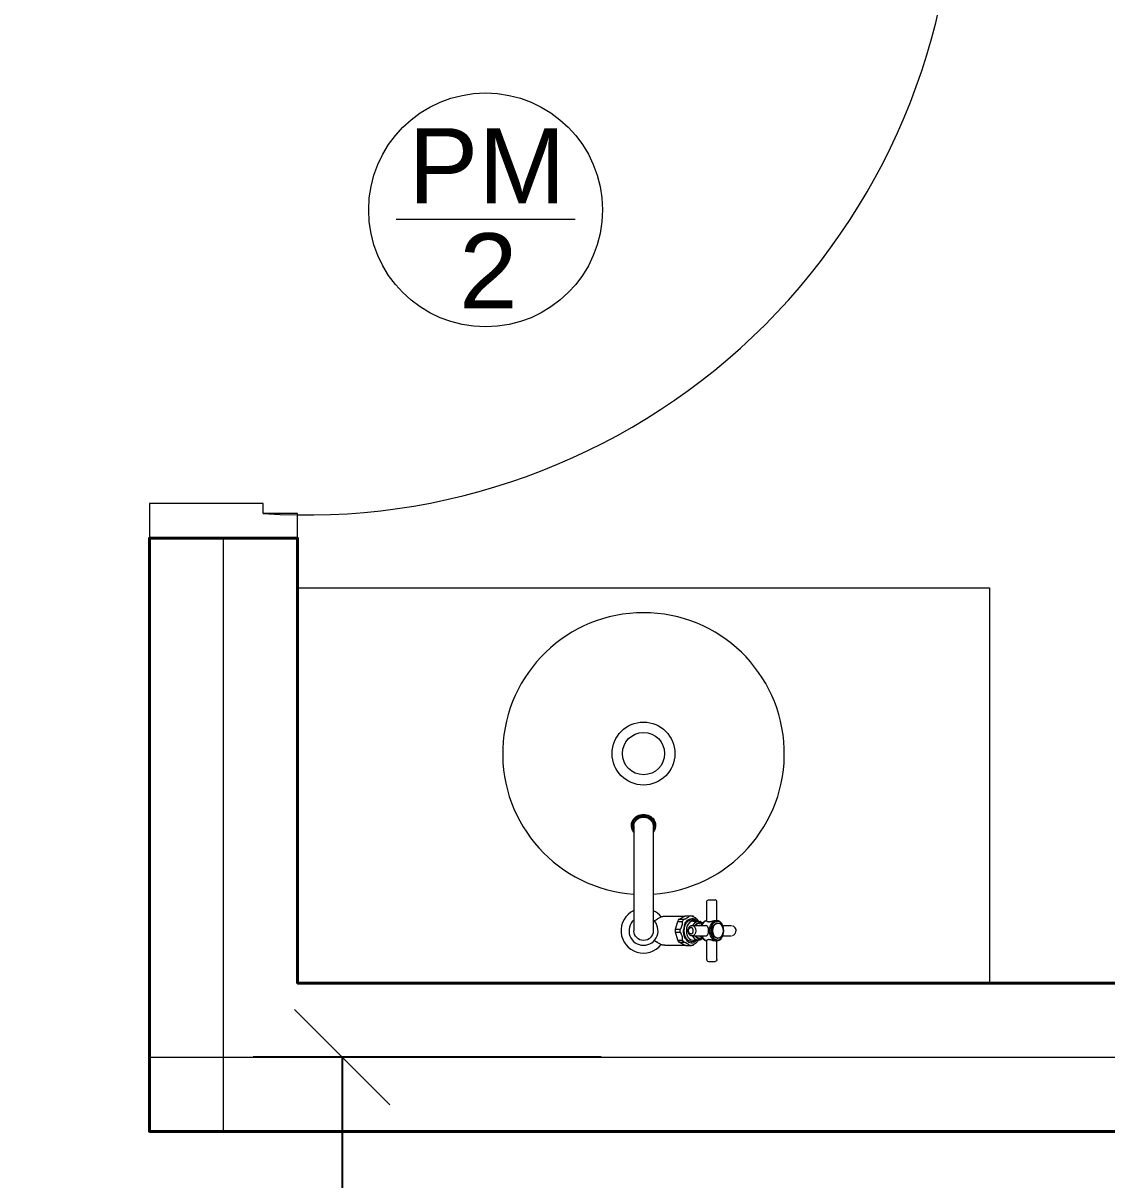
# Model space of a CAD drawing. Header units: millimetres. Extents: x 1865 to 2133, y 1062 to 1142.
# Drawn here: x 1917.094 to 1918.191, y 1084.505 to 1085.675 of the extents above; entities that cross this region are included whole.
import ezdxf

# ---------------------------------------------------------------- set-up
doc = ezdxf.new("R2010")
doc.units = ezdxf.units.MM
doc.header["$PDMODE"] = 35
doc.linetypes.add('CONTINU', pattern=[0])
for name, color, linetype, lineweight in [('Cota', 7, 'Continuous', 9), ('Eixo', 1, 'Continuous', 9), ('ESQUADRIAS', 250, 'Continuous', 9), ('L_DECA', 7, 'Continuous', 13), ('Plarga', 7, 'Continuous', 40), ('texto', 7, 'Continuous', 13)]:
    doc.layers.add(name, color=color, linetype=linetype, lineweight=lineweight)
doc.styles.add('arial', font='arial.ttf')
doc.styles.add('romans15', font='romans.shx', dxfattribs={"width": 0.9, "oblique": 15})
doc.dimstyles.new('COTA_50', dxfattribs={"dimscale": 0.5, "dimtxt": 0.181, "dimasz": 0.193, "dimexe": 0.18, "dimexo": 0.15, "dimgap": 0.085, "dimtad": 1, "dimzin": 4, "dimdsep": 46, "dimtxsty": 'romans15', "dimblk1": 'OBLIQUE', "dimblk2": 'OBLIQUE', "dimsah": 1, "dimcen": 0.09, "dimclrd": 256, "dimclre": 256, "dimclrt": 256, "dimadec": 0, "dimazin": 0, "dimtfac": 1, "dimtmove": 2, "dimatfit": 3, "dimldrblk": 'NONE', "dimfxl": 1, "dimtolj": 1, "dimtzin": 1, "dimarcsym": 0})

# ---------------------------------------------------------------- blocks, each defined once
blk = doc.blocks.new('_OBLIQUE')
at = {"color": 0, "linetype": 'ByBlock'}
blk.add_line((-0.5, -0.5), (0.5, 0.5), dxfattribs=at)
blk = doc.blocks.new('*D162')
at = {"layer": 'Cota', "lineweight": -2, "transparency": 16777216}
for p, q in [((1917.6793, 1084.6293), (1917.3274, 1084.6293)), ((1917.4174, 1084.6293), (1917.4174, 1080.5293)), ((1917.2018, 1080.5293), (1917.5074, 1080.5293))]:
    blk.add_line(p, q, dxfattribs=at)
at = {"layer": 'Defpoints', "color": 0, "transparency": 16777216}
for p in [(1917.7543, 1084.6293), (1917.1268, 1080.5293), (1917.4174, 1080.5293)]:
    blk.add_point(p, dxfattribs=at)
at = {"layer": 'Cota', "lineweight": -2, "transparency": 16777216, "xscale": 0.0965, "yscale": 0.0965, "zscale": 0.0965}
for p, rotation in [((1917.4174, 1084.6293), 90), ((1917.4174, 1080.5293), 270)]:
    blk.add_blockref('_OBLIQUE', p, dxfattribs=dict(at, rotation=rotation))
at = {"layer": 'Cota', "transparency": 16777216, "insert": (1917.3297, 1082.5793), "char_height": 0.0905, "attachment_point": 5, "rotation": 90, "style": 'romans15'}
blk.add_mtext('\\A1;4.10', dxfattribs=at)
blk = doc.blocks.new('_None')
blk = doc.blocks.new('*D625')
at = {"layer": 'Cota', "lineweight": -2, "transparency": 16777216}
for p, q in [((1904.8808, 1091.4446), (1904.5906, 1091.2937)), ((1904.6704, 1091.3352), (1917.5204, 1066.6352)), ((1917.7308, 1066.7446), (1917.4406, 1066.5937))]:
    blk.add_line(p, q, dxfattribs=at)
at = {"layer": 'Defpoints', "color": 0, "transparency": 16777216}
for p in [(1904.9473, 1091.4793), (1917.7973, 1066.7793), (1917.5204, 1066.6352)]:
    blk.add_point(p, dxfattribs=at)
at = {"layer": 'Cota', "lineweight": -2, "transparency": 16777216, "xscale": 0.0965, "yscale": 0.0965, "zscale": 0.0965}
for p, rotation in [((1904.6704, 1091.3352), 117.4853861439191), ((1917.5204, 1066.6352), 297.4853861439191)]:
    blk.add_blockref('_OBLIQUE', p, dxfattribs=dict(at, rotation=rotation))
at = {"layer": 'Cota', "transparency": 16777216, "insert": (1911.1733, 1079.0257), "char_height": 0.0905, "attachment_point": 5, "rotation": 297.4854, "style": 'romans15'}
blk.add_mtext('\\A1;27.84', dxfattribs=at)

msp = doc.modelspace()

# ---------------------------------------------------------------- linework, layer by layer
at = {"layer": 'Cota', "color": 0}
msp.add_lwpolyline([(1917.4719, 1085.4772), (1917.6532, 1085.4772)], dxfattribs=at)
msp.add_circle((1917.5625, 1085.4864), 0.1183, dxfattribs=at)
at = {"layer": 'Eixo'}
for points in [[(1917.2973, 1084.5543), (1917.2973, 1085.1543)], [(1917.2223, 1084.6293), (1919.7223, 1084.6293)]]:
    msp.add_lwpolyline(points, dxfattribs=at)
at = {"layer": 'ESQUADRIAS'}
msp.add_lwpolyline([(1917.2223, 1085.1543), (1917.3723, 1085.1543), (1917.3723, 1085.1793), (1917.3373, 1085.1793), (1917.3373, 1085.1893), (1917.2223, 1085.1893)], close=True, dxfattribs=at)
msp.add_arc((1917.3809, 1085.8343), 0.6565, 266.1934, 0.869, dxfattribs=at)
at = {"layer": 'L_DECA'}
msp.add_lwpolyline([(1917.3723, 1084.7043), (1917.3723, 1085.1043), (1918.0723, 1085.1043), (1918.0723, 1084.7043), (1917.3723, 1084.7043)], dxfattribs=at)
at = {"layer": 'L_DECA', "linetype": 'CONTINU', "lineweight": 5}
for points in [[(1917.7223, 1084.9047, -1), (1917.7223, 1084.9683)], [(1917.7223, 1084.9151, -1), (1917.7223, 1084.9579)], [(1917.7223, 1084.9683, -1), (1917.7223, 1084.9047)], [(1917.7223, 1084.9579, -1), (1917.7223, 1084.9151)], [(1917.7333, 1084.7671, -0.006556), (1917.7355, 1084.7687)], [(1917.7571, 1084.7668, -0.046105), (1917.7585, 1084.7689)], [(1917.7617, 1084.7668, -0.046085), (1917.7632, 1084.7689)], [(1917.7684, 1084.7609, 0.203855), (1917.7682, 1084.7606)], [(1917.7705, 1084.7623, 0.14855), (1917.7701, 1084.7622)], [(1917.7705, 1084.7623, -0.087895), (1917.7715, 1084.7625)], [(1917.7763, 1084.7689, -0.046677), (1917.7777, 1084.7669)], [(1917.7778, 1084.7669), (1917.7784, 1084.7669, -0.061494), (1917.7795, 1084.7666)], [(1917.7799, 1084.7665, 0.139221), (1917.7795, 1084.7666)], [(1917.7816, 1084.7643, 0.049914), (1917.7806, 1084.7625)], [(1917.7816, 1084.7643, -0.190053), (1917.7818, 1084.7646)], [(1917.785, 1084.7672, -0.139204), (1917.7855, 1084.7673)], [(1917.7981, 1084.7673, -0.137981), (1917.7983, 1084.7673)], [(1917.8015, 1084.7646, -0.186293), (1917.8016, 1084.7645)], [(1917.8123, 1084.7623, -0.148543), (1917.8128, 1084.7622)], [(1917.8145, 1084.7609, -0.203841), (1917.8147, 1084.7606)], [(1917.7322, 1084.7573, -1), (1917.7125, 1084.7573)], [(1917.7333, 1084.7475, 0.006555), (1917.7355, 1084.746)], [(1917.7585, 1084.7457, -0.047219), (1917.7571, 1084.7479)], [(1917.7632, 1084.7457, -0.047199), (1917.7617, 1084.7479)], [(1917.7639, 1084.7512, -0.048815), (1917.7631, 1084.7541)], [(1917.7684, 1084.7538, -0.203827), (1917.7682, 1084.7541)], [(1917.7705, 1084.7523, -0.148551), (1917.7701, 1084.7525)], [(1917.7715, 1084.7521, -0.088714), (1917.7705, 1084.7523)], [(1917.7777, 1084.7477, -0.031672), (1917.7768, 1084.7463)], [(1917.7795, 1084.748), (1917.7789, 1084.7479, -0.063098), (1917.7778, 1084.7477)], [(1917.7799, 1084.7481, -0.139217), (1917.7795, 1084.748)], [(1917.7806, 1084.7521, 0.048704), (1917.7816, 1084.7504)], [(1917.7816, 1084.7504, 0.190077), (1917.7818, 1084.7501)], [(1917.785, 1084.7475, 0.139219), (1917.7855, 1084.7473)], [(1917.7981, 1084.7473, 0.137983), (1917.7983, 1084.7474)], [(1917.8015, 1084.75, 0.186391), (1917.8016, 1084.7502)], [(1917.8123, 1084.7523, 0.148556), (1917.8128, 1084.7525)], [(1917.8145, 1084.7538, 0.203821), (1917.8147, 1084.7541)]]:
    msp.add_lwpolyline(points, format="xyb", dxfattribs=at)
at = {"layer": 'L_DECA', "lineweight": 5}
for points in [[(1917.7103, 1084.8634), (1917.7103, 1084.8643)], [(1917.7344, 1084.8634), (1917.7344, 1084.8643)]]:
    msp.add_lwpolyline(points, dxfattribs=at)
at = {"layer": 'L_DECA', "linetype": 'CONTINU', "lineweight": 5}
for points in [[(1917.7125, 1084.8634), (1917.7125, 1084.7573)], [(1917.7322, 1084.8634), (1917.7322, 1084.7573)], [(1917.7863, 1084.7865), (1917.7864, 1084.7873), (1917.7868, 1084.7879), (1917.7874, 1084.7883)], [(1917.7863, 1084.767), (1917.7863, 1084.7865)], [(1917.7874, 1084.7883), (1917.7881, 1084.7884)], [(1917.7881, 1084.7884), (1917.7947, 1084.7884)], [(1917.7955, 1084.7883), (1917.7947, 1084.7884)], [(1917.7966, 1084.7865), (1917.7965, 1084.7873), (1917.7961, 1084.7879), (1917.7955, 1084.7883)], [(1917.7966, 1084.7677), (1917.7966, 1084.7865)], [(1917.7377, 1084.7701), (1917.7382, 1084.7704)], [(1917.7382, 1084.7704), (1917.7387, 1084.7706)], [(1917.7387, 1084.7706), (1917.7395, 1084.7711)], [(1917.7395, 1084.7711), (1917.7403, 1084.7715)], [(1917.7403, 1084.7715), (1917.7405, 1084.7716)], [(1917.7405, 1084.7716), (1917.7409, 1084.7717)], [(1917.7409, 1084.7717), (1917.7413, 1084.7718)], [(1917.7413, 1084.7718), (1917.7416, 1084.7718)], [(1917.7416, 1084.7718), (1917.7417, 1084.7718)], [(1917.7417, 1084.7718), (1917.7423, 1084.7719)], [(1917.7423, 1084.7719), (1917.7428, 1084.7719)], [(1917.7428, 1084.7719), (1917.7429, 1084.7719)], [(1917.7429, 1084.7719), (1917.7434, 1084.7719)], [(1917.7434, 1084.7719), (1917.744, 1084.7719)], [(1917.744, 1084.7719), (1917.7443, 1084.7719)], [(1917.7443, 1084.7719), (1917.7635, 1084.7719)], [(1917.7585, 1084.7689), (1917.764, 1084.7722)], [(1917.764, 1084.7722), (1917.7641, 1084.7722)], [(1917.7641, 1084.7722), (1917.7643, 1084.7723)], [(1917.7643, 1084.7723), (1917.7645, 1084.7723)], [(1917.7645, 1084.7723), (1917.7647, 1084.7723)], [(1917.7647, 1084.7723), (1917.7648, 1084.7723)], [(1917.7648, 1084.7723), (1917.765, 1084.7723)], [(1917.765, 1084.7723), (1917.7696, 1084.7724)], [(1917.7659, 1084.7701), (1917.7662, 1084.7702)], [(1917.7662, 1084.7702), (1917.7664, 1084.7704)], [(1917.7664, 1084.7704), (1917.7666, 1084.7705)], [(1917.7666, 1084.7705), (1917.7668, 1084.7706)], [(1917.7668, 1084.7706), (1917.767, 1084.7707)], [(1917.767, 1084.7707), (1917.7673, 1084.7709)], [(1917.7673, 1084.7709), (1917.7675, 1084.771)], [(1917.7675, 1084.771), (1917.7677, 1084.7712)], [(1917.7677, 1084.7712), (1917.7678, 1084.7713)], [(1917.7678, 1084.7713), (1917.7679, 1084.7714)], [(1917.7679, 1084.7714), (1917.7681, 1084.7715)], [(1917.7681, 1084.7715), (1917.7682, 1084.7716)], [(1917.7682, 1084.7716), (1917.7683, 1084.7717)], [(1917.7683, 1084.7717), (1917.7684, 1084.7718)], [(1917.7684, 1084.7718), (1917.7685, 1084.7719)], [(1917.7685, 1084.772), (1917.7686, 1084.7721)], [(1917.7685, 1084.7719), (1917.7685, 1084.772)], [(1917.7686, 1084.7721), (1917.7696, 1084.7724)], [(1917.7704, 1084.7722), (1917.7696, 1084.7724)], [(1917.7706, 1084.7722), (1917.7704, 1084.7722)], [(1917.773, 1084.7719), (1917.7706, 1084.7722)], [(1917.7708, 1084.7722), (1917.7706, 1084.7722)], [(1917.7709, 1084.7722), (1917.7708, 1084.7722)], [(1917.7711, 1084.7721), (1917.7709, 1084.7722)], [(1917.7712, 1084.7721), (1917.7711, 1084.7721)], [(1917.7713, 1084.772), (1917.7712, 1084.7721)], [(1917.7715, 1084.7719), (1917.7713, 1084.772)], [(1917.7716, 1084.7719), (1917.7715, 1084.7719)], [(1917.7717, 1084.7718), (1917.7716, 1084.7719)], [(1917.7719, 1084.7718), (1917.7717, 1084.7718)], [(1917.772, 1084.7717), (1917.7719, 1084.7718)], [(1917.7721, 1084.7717), (1917.772, 1084.7717)], [(1917.7723, 1084.7716), (1917.7721, 1084.7717)], [(1917.7725, 1084.7715), (1917.7723, 1084.7716)], [(1917.7727, 1084.7714), (1917.7725, 1084.7715)], [(1917.773, 1084.7713), (1917.7727, 1084.7714)], [(1917.773, 1084.7713), (1917.773, 1084.7719)], [(1917.7731, 1084.7712), (1917.773, 1084.7713)], [(1917.7733, 1084.7711), (1917.7731, 1084.7712)], [(1917.7735, 1084.7709), (1917.7733, 1084.7711)], [(1917.7738, 1084.7708), (1917.7735, 1084.7709)], [(1917.774, 1084.7707), (1917.7738, 1084.7708)], [(1917.7742, 1084.7705), (1917.774, 1084.7707)], [(1917.7744, 1084.7704), (1917.7742, 1084.7705)], [(1917.7746, 1084.7703), (1917.7744, 1084.7704)], [(1917.7748, 1084.7702), (1917.7746, 1084.7703)], [(1917.775, 1084.77), (1917.7748, 1084.7702)], [(1917.7355, 1084.7687), (1917.7364, 1084.7693)], [(1917.7364, 1084.7693), (1917.7369, 1084.7696)], [(1917.7369, 1084.7696), (1917.7377, 1084.7701)], [(1917.7548, 1084.7588), (1917.7571, 1084.7668)], [(1917.7548, 1084.7588), (1917.7595, 1084.7588)], [(1917.7548, 1084.7586), (1917.7548, 1084.7588)], [(1917.7548, 1084.7583), (1917.7548, 1084.7586)], [(1917.7571, 1084.7668), (1917.7617, 1084.7668)], [(1917.7585, 1084.7689), (1917.7632, 1084.7689)], [(1917.7594, 1084.7584), (1917.7595, 1084.7588)], [(1917.7595, 1084.7588), (1917.7596, 1084.7589)], [(1917.7596, 1084.7589), (1917.7597, 1084.759)], [(1917.7597, 1084.759), (1917.7598, 1084.7591)], [(1917.7598, 1084.7591), (1917.7599, 1084.7593)], [(1917.7599, 1084.7593), (1917.76, 1084.7594)], [(1917.76, 1084.7595), (1917.7601, 1084.7596)], [(1917.76, 1084.7594), (1917.76, 1084.7595)], [(1917.7601, 1084.7596), (1917.7602, 1084.7597)], [(1917.7602, 1084.7597), (1917.7603, 1084.7599)], [(1917.7603, 1084.76), (1917.7604, 1084.7601)], [(1917.7603, 1084.7599), (1917.7603, 1084.76)], [(1917.7604, 1084.7601), (1917.7605, 1084.7603)], [(1917.7605, 1084.7603), (1917.7606, 1084.7605)], [(1917.7606, 1084.7605), (1917.7607, 1084.7608)], [(1917.7607, 1084.7608), (1917.7609, 1084.7611)], [(1917.7609, 1084.7613), (1917.761, 1084.7616)], [(1917.7609, 1084.7611), (1917.7609, 1084.7613)], [(1917.761, 1084.7616), (1917.7611, 1084.7619)], [(1917.7611, 1084.7619), (1917.7612, 1084.7622)], [(1917.7612, 1084.7622), (1917.7613, 1084.7625)], [(1917.7613, 1084.7625), (1917.7614, 1084.7628)], [(1917.7614, 1084.7628), (1917.7615, 1084.7632)], [(1917.7615, 1084.7632), (1917.7616, 1084.7635)], [(1917.7616, 1084.7635), (1917.7617, 1084.7637)], [(1917.7618, 1084.7666), (1917.7617, 1084.7668)], [(1917.7617, 1084.7641), (1917.7618, 1084.7643)], [(1917.7617, 1084.7637), (1917.7617, 1084.7641)], [(1917.7619, 1084.7664), (1917.7618, 1084.7666)], [(1917.7618, 1084.7647), (1917.7619, 1084.7649)], [(1917.7618, 1084.7645), (1917.7618, 1084.7647)], [(1917.7618, 1084.7643), (1917.7618, 1084.7645)], [(1917.7619, 1084.7662), (1917.7619, 1084.7664)], [(1917.7619, 1084.7661), (1917.7619, 1084.7662)], [(1917.7619, 1084.766), (1917.7619, 1084.7661)], [(1917.7619, 1084.7659), (1917.7619, 1084.766)], [(1917.7619, 1084.7658), (1917.7619, 1084.7659)], [(1917.7619, 1084.7656), (1917.7619, 1084.7658)], [(1917.7619, 1084.7655), (1917.7619, 1084.7656)], [(1917.7619, 1084.7653), (1917.7619, 1084.7655)], [(1917.7619, 1084.7651), (1917.7619, 1084.7653)], [(1917.7619, 1084.7649), (1917.7619, 1084.7651)], [(1917.7639, 1084.7635), (1917.7634, 1084.7618), (1917.763, 1084.76), (1917.7628, 1084.7582)], [(1917.7632, 1084.7689), (1917.7633, 1084.7689)], [(1917.7633, 1084.7689), (1917.7634, 1084.769)], [(1917.7634, 1084.769), (1917.7635, 1084.769)], [(1917.7635, 1084.769), (1917.7636, 1084.7691)], [(1917.7635, 1084.7573), (1917.7638, 1084.7603), (1917.7646, 1084.7629), (1917.7658, 1084.7652), (1917.7673, 1084.7669), (1917.7691, 1084.768), (1917.7711, 1084.7684)], [(1917.7636, 1084.7691), (1917.7638, 1084.7691)], [(1917.7638, 1084.7691), (1917.7639, 1084.7691)], [(1917.7639, 1084.7691), (1917.764, 1084.7692)], [(1917.7639, 1084.7635), (1917.7645, 1084.7648)], [(1917.764, 1084.7692), (1917.7641, 1084.7692)], [(1917.7641, 1084.7692), (1917.7642, 1084.7693)], [(1917.7642, 1084.7693), (1917.7644, 1084.7693)], [(1917.7644, 1084.7693), (1917.7645, 1084.7694)], [(1917.7645, 1084.7694), (1917.7646, 1084.7694)], [(1917.7645, 1084.7648), (1917.7652, 1084.766)], [(1917.7646, 1084.7694), (1917.7648, 1084.7695)], [(1917.7648, 1084.7695), (1917.765, 1084.7696)], [(1917.765, 1084.7696), (1917.7652, 1084.7697)], [(1917.7652, 1084.7697), (1917.7654, 1084.7698)], [(1917.7652, 1084.766), (1917.7657, 1084.7666)], [(1917.7654, 1084.7698), (1917.7655, 1084.7699)], [(1917.7655, 1084.7699), (1917.7656, 1084.7699)], [(1917.7656, 1084.7699), (1917.7658, 1084.77)], [(1917.7657, 1084.7666), (1917.7669, 1084.7679)], [(1917.7722, 1084.7669), (1917.7705, 1084.7666), (1917.7689, 1084.7656), (1917.7676, 1084.7641), (1917.7666, 1084.7622), (1917.7659, 1084.7599), (1917.7657, 1084.7573)], [(1917.7658, 1084.77), (1917.7659, 1084.7701)], [(1917.7669, 1084.7679), (1917.7676, 1084.7684), (1917.7682, 1084.7688), (1917.7689, 1084.7691)], [(1917.7682, 1084.7606), (1917.7677, 1084.7596), (1917.7673, 1084.7585), (1917.7672, 1084.7573)], [(1917.7679, 1084.7582), (1917.768, 1084.7587)], [(1917.768, 1084.7587), (1917.7681, 1084.759)], [(1917.7681, 1084.759), (1917.7684, 1084.7594)], [(1917.7701, 1084.7622), (1917.7695, 1084.7619), (1917.7689, 1084.7614), (1917.7684, 1084.7609)], [(1917.7684, 1084.7594), (1917.7685, 1084.7597)], [(1917.7685, 1084.7597), (1917.7688, 1084.76)], [(1917.7688, 1084.76), (1917.769, 1084.7602)], [(1917.7689, 1084.7691), (1917.7701, 1084.7695)], [(1917.769, 1084.7602), (1917.7694, 1084.7604)], [(1917.7694, 1084.7604), (1917.7696, 1084.7605)], [(1917.7696, 1084.7605), (1917.7699, 1084.7606)], [(1917.7699, 1084.7606), (1917.7702, 1084.7606)], [(1917.7701, 1084.7695), (1917.7711, 1084.7696)], [(1917.7706, 1084.7606), (1917.7702, 1084.7606)], [(1917.7709, 1084.7605), (1917.7706, 1084.7606)], [(1917.7712, 1084.7603), (1917.7709, 1084.7605)], [(1917.7717, 1084.7695), (1917.7711, 1084.7696)], [(1917.7711, 1084.7684), (1917.7725, 1084.7683), (1917.7738, 1084.7678), (1917.7749, 1084.7669)], [(1917.7715, 1084.7601), (1917.7712, 1084.7603)], [(1917.7715, 1084.7625), (1917.7853, 1084.7625)], [(1917.7715, 1084.7625), (1917.773, 1084.7621), (1917.7742, 1084.761), (1917.775, 1084.7593), (1917.7753, 1084.7573)], [(1917.7718, 1084.7599), (1917.7715, 1084.7601)], [(1917.7753, 1084.7679), (1917.7742, 1084.7687), (1917.773, 1084.7693), (1917.7717, 1084.7695)], [(1917.7719, 1084.7597), (1917.7718, 1084.7599)], [(1917.7722, 1084.7593), (1917.7719, 1084.7597)], [(1917.7722, 1084.7669), (1917.7778, 1084.7669)], [(1917.7723, 1084.759), (1917.7722, 1084.7593)], [(1917.7723, 1084.7625), (1917.7734, 1084.7644), (1917.7747, 1084.7658), (1917.7762, 1084.7666), (1917.7778, 1084.7669)], [(1917.7725, 1084.7585), (1917.7723, 1084.759)], [(1917.7726, 1084.7582), (1917.7725, 1084.7585)], [(1917.7745, 1084.7625), (1917.7749, 1084.7631)], [(1917.7749, 1084.7631), (1917.775, 1084.7633)], [(1917.7751, 1084.7699), (1917.775, 1084.77)], [(1917.775, 1084.7633), (1917.7756, 1084.764)], [(1917.775, 1084.7625), (1917.7751, 1084.7628)], [(1917.7753, 1084.7699), (1917.7751, 1084.7699)], [(1917.7751, 1084.7628), (1917.7755, 1084.7633)], [(1917.7754, 1084.7698), (1917.7753, 1084.7699)], [(1917.7763, 1084.7669), (1917.7753, 1084.7679)], [(1917.7755, 1084.7697), (1917.7754, 1084.7698)], [(1917.7756, 1084.7696), (1917.7755, 1084.7697)], [(1917.7755, 1084.7633), (1917.7758, 1084.7635)], [(1917.7757, 1084.7695), (1917.7756, 1084.7696)], [(1917.7756, 1084.764), (1917.7761, 1084.7644)], [(1917.7758, 1084.7694), (1917.7757, 1084.7695)], [(1917.7763, 1084.7689), (1917.7758, 1084.7694)], [(1917.7758, 1084.7635), (1917.7759, 1084.7637)], [(1917.7759, 1084.7637), (1917.7764, 1084.7641)], [(1917.7761, 1084.7644), (1917.7762, 1084.7645)], [(1917.7762, 1084.7645), (1917.7768, 1084.765)], [(1917.7764, 1084.7641), (1917.7768, 1084.7644)], [(1917.7768, 1084.765), (1917.7775, 1084.7653)], [(1917.7768, 1084.7644), (1917.7772, 1084.7646)], [(1917.7772, 1084.7646), (1917.7773, 1084.7647)], [(1917.7773, 1084.7647), (1917.7778, 1084.7649)], [(1917.7775, 1084.7653), (1917.7782, 1084.7655)], [(1917.7778, 1084.7649), (1917.7783, 1084.765)], [(1917.7782, 1084.7655), (1917.7789, 1084.7655)], [(1917.7783, 1084.765), (1917.7789, 1084.765)], [(1917.7785, 1084.7625), (1917.779, 1084.7629), (1917.7796, 1084.7631), (1917.7802, 1084.7631)], [(1917.7796, 1084.7654), (1917.7789, 1084.7655)], [(1917.7793, 1084.765), (1917.7789, 1084.765)], [(1917.7796, 1084.7649), (1917.7793, 1084.765)], [(1917.7803, 1084.7652), (1917.7796, 1084.7654)], [(1917.78, 1084.7648), (1917.7796, 1084.7649)], [(1917.7821, 1084.7649), (1917.7814, 1084.7656), (1917.7807, 1084.7661), (1917.7799, 1084.7665)], [(1917.7805, 1084.7646), (1917.78, 1084.7648)], [(1917.7802, 1084.7631), (1917.7809, 1084.7631)], [(1917.7804, 1084.7652), (1917.7803, 1084.7652)], [(1917.7811, 1084.7648), (1917.7804, 1084.7652)], [(1917.7808, 1084.7645), (1917.7805, 1084.7646)], [(1917.7812, 1084.7642), (1917.7808, 1084.7645)], [(1917.7817, 1084.7644), (1917.7811, 1084.7648)], [(1917.7863, 1084.7676), (1917.7847, 1084.767), (1917.7833, 1084.7659), (1917.7821, 1084.7643), (1917.7812, 1084.7625)], [(1917.7814, 1084.764), (1917.7812, 1084.7642)], [(1917.785, 1084.7672), (1917.7838, 1084.7666), (1917.7828, 1084.7657), (1917.7818, 1084.7646)], [(1917.7858, 1084.7625), (1917.7853, 1084.7625)], [(1917.7861, 1084.7624), (1917.7858, 1084.7625)], [(1917.7862, 1084.7623), (1917.7861, 1084.7624)], [(1917.7865, 1084.7622), (1917.7862, 1084.7623)], [(1917.7863, 1084.7669), (1917.7863, 1084.767)], [(1917.7864, 1084.7667), (1917.7863, 1084.7669)], [(1917.7866, 1084.7666), (1917.7864, 1084.7667)], [(1917.7867, 1084.762), (1917.7865, 1084.7622)], [(1917.7868, 1084.7665), (1917.7866, 1084.7666)], [(1917.7868, 1084.7619), (1917.7867, 1084.762)], [(1917.787, 1084.7664), (1917.7868, 1084.7665)], [(1917.787, 1084.7618), (1917.7868, 1084.7619)], [(1917.7874, 1084.7663), (1917.787, 1084.7664)], [(1917.7871, 1084.7617), (1917.787, 1084.7618)], [(1917.7874, 1084.7612), (1917.7871, 1084.7617)], [(1917.7879, 1084.7663), (1917.7874, 1084.7663)], [(1917.7875, 1084.761), (1917.7874, 1084.7612)], [(1917.7876, 1084.7607), (1917.7875, 1084.761)], [(1917.7878, 1084.7602), (1917.7876, 1084.7607)], [(1917.7878, 1084.7602), (1917.788, 1084.7596)], [(1917.7879, 1084.7663), (1917.7884, 1084.7663)], [(1917.788, 1084.7595), (1917.788, 1084.7596)], [(1917.7881, 1084.7589), (1917.788, 1084.7595)], [(1917.7881, 1084.7587), (1917.7881, 1084.7589)], [(1917.7881, 1084.7581), (1917.7881, 1084.7587)], [(1917.7884, 1084.7663), (1917.7885, 1084.7663)], [(1917.7885, 1084.7663), (1917.7889, 1084.7664)], [(1917.7889, 1084.7664), (1917.789, 1084.7664)], [(1917.789, 1084.7664), (1917.7891, 1084.7664)], [(1917.7891, 1084.7664), (1917.7894, 1084.7665)], [(1917.7892, 1084.7573), (1917.7894, 1084.7601), (1917.7902, 1084.7626), (1917.7913, 1084.7647), (1917.7927, 1084.7663), (1917.7944, 1084.7673), (1917.7963, 1084.7677)], [(1917.7894, 1084.7665), (1917.7898, 1084.7666)], [(1917.7898, 1084.7666), (1917.79, 1084.7666)], [(1917.79, 1084.7666), (1917.7903, 1084.7667)], [(1917.7903, 1084.7667), (1917.7906, 1084.7668)], [(1917.7905, 1084.7573), (1917.7906, 1084.7586)], [(1917.7906, 1084.7668), (1917.7913, 1084.7669)], [(1917.7906, 1084.7586), (1917.7907, 1084.7598)], [(1917.7907, 1084.7598), (1917.7908, 1084.7599)], [(1917.7908, 1084.7599), (1917.7911, 1084.7611)], [(1917.7911, 1084.7611), (1917.7914, 1084.762)], [(1917.7913, 1084.7669), (1917.792, 1084.7671)], [(1917.7914, 1084.762), (1917.7915, 1084.7622)], [(1917.7915, 1084.7622), (1917.792, 1084.7633)], [(1917.797, 1084.7497), (1917.7954, 1084.75), (1917.7941, 1084.7509), (1917.7929, 1084.7524), (1917.7922, 1084.7542), (1917.7918, 1084.7563), (1917.7918, 1084.7584), (1917.7922, 1084.7604), (1917.7929, 1084.7623), (1917.7941, 1084.7637), (1917.7954, 1084.7647), (1917.797, 1084.765)], [(1917.792, 1084.7671), (1917.7926, 1084.7673)], [(1917.792, 1084.7633), (1917.7924, 1084.764)], [(1917.7924, 1084.764), (1917.7925, 1084.7642)], [(1917.7925, 1084.7642), (1917.7932, 1084.7649)], [(1917.7926, 1084.7673), (1917.7933, 1084.7674)], [(1917.7932, 1084.7649), (1917.7937, 1084.7655)], [(1917.7933, 1084.7674), (1917.7934, 1084.7675)], [(1917.7934, 1084.7675), (1917.794, 1084.7676)], [(1917.7937, 1084.7655), (1917.7939, 1084.7656)], [(1917.7939, 1084.7656), (1917.7946, 1084.7661)], [(1917.794, 1084.7676), (1917.7942, 1084.7676)], [(1917.7942, 1084.7676), (1917.7946, 1084.7677)], [(1917.7946, 1084.7677), (1917.7952, 1084.7677)], [(1917.7946, 1084.7661), (1917.7953, 1084.7664)], [(1917.7952, 1084.7677), (1917.7963, 1084.7677)], [(1917.7953, 1084.7664), (1917.7962, 1084.7667)], [(1917.7962, 1084.7667), (1917.797, 1084.7667)], [(1917.7963, 1084.7677), (1917.7966, 1084.7676), (1917.7969, 1084.7672), (1917.797, 1084.7667)], [(1917.7963, 1084.7677), (1917.7969, 1084.7677), (1917.7975, 1084.7675), (1917.7981, 1084.7673)], [(1917.7979, 1084.7667), (1917.797, 1084.7667)], [(1917.797, 1084.765), (1917.7977, 1084.7649)], [(1917.7986, 1084.7664), (1917.7979, 1084.7667)], [(1917.8015, 1084.7646), (1917.8005, 1084.7658), (1917.7995, 1084.7667), (1917.7983, 1084.7673)], [(1917.7987, 1084.7664), (1917.7986, 1084.7664)], [(1917.7995, 1084.766), (1917.7987, 1084.7664)], [(1917.8002, 1084.7655), (1917.7995, 1084.766)], [(1917.8003, 1084.7654), (1917.8002, 1084.7655)], [(1917.801, 1084.7646), (1917.8003, 1084.7654)], [(1917.8015, 1084.764), (1917.801, 1084.7646)], [(1917.8016, 1084.7638), (1917.8015, 1084.764)], [(1917.8036, 1084.7573), (1917.8034, 1084.76), (1917.8027, 1084.7624), (1917.8016, 1084.7645)], [(1917.8022, 1084.7629), (1917.8016, 1084.7638)], [(1917.8025, 1084.762), (1917.8022, 1084.7629)], [(1917.8026, 1084.7619), (1917.8025, 1084.762)], [(1917.8026, 1084.7625), (1917.8114, 1084.7625)], [(1917.8029, 1084.7608), (1917.8026, 1084.7619)], [(1917.8032, 1084.7598), (1917.8029, 1084.7608)], [(1917.8032, 1084.7596), (1917.8032, 1084.7598)], [(1917.8033, 1084.7585), (1917.8032, 1084.7596)], [(1917.8034, 1084.7573), (1917.8033, 1084.7585)], [(1917.8128, 1084.7622), (1917.8134, 1084.7619), (1917.814, 1084.7614), (1917.8145, 1084.7609)], [(1917.8147, 1084.7606), (1917.8152, 1084.7596), (1917.8156, 1084.7585), (1917.8157, 1084.7573)], [(1917.7548, 1084.7581), (1917.7548, 1084.7583)], [(1917.7548, 1084.7578), (1917.7548, 1084.7581)], [(1917.7548, 1084.7576), (1917.7548, 1084.7578)], [(1917.7548, 1084.7573), (1917.7548, 1084.7576)], [(1917.7548, 1084.7571), (1917.7548, 1084.7573)], [(1917.7548, 1084.7568), (1917.7548, 1084.7571)], [(1917.7548, 1084.7566), (1917.7548, 1084.7568)], [(1917.7548, 1084.7563), (1917.7548, 1084.7566)], [(1917.7548, 1084.7561), (1917.7548, 1084.7563)], [(1917.7548, 1084.7558), (1917.7548, 1084.7561)], [(1917.7548, 1084.7558), (1917.7595, 1084.7558)], [(1917.7571, 1084.7479), (1917.7548, 1084.7558)], [(1917.7571, 1084.7479), (1917.7617, 1084.7479)], [(1917.7594, 1084.7573), (1917.7594, 1084.7584)], [(1917.7595, 1084.7558), (1917.7594, 1084.7573)], [(1917.7596, 1084.7557), (1917.7595, 1084.7558)], [(1917.7597, 1084.7556), (1917.7596, 1084.7557)], [(1917.7597, 1084.7555), (1917.7597, 1084.7556)], [(1917.7598, 1084.7555), (1917.7597, 1084.7555)], [(1917.76, 1084.7553), (1917.7598, 1084.7555)], [(1917.76, 1084.7551), (1917.76, 1084.7553)], [(1917.7601, 1084.755), (1917.76, 1084.7551)], [(1917.7602, 1084.7549), (1917.7601, 1084.755)], [(1917.7603, 1084.7548), (1917.7602, 1084.7549)], [(1917.7604, 1084.7546), (1917.7603, 1084.7548)], [(1917.7604, 1084.7545), (1917.7604, 1084.7546)], [(1917.7605, 1084.7543), (1917.7604, 1084.7545)], [(1917.7606, 1084.7541), (1917.7605, 1084.7543)], [(1917.7607, 1084.7538), (1917.7606, 1084.7541)], [(1917.7608, 1084.7536), (1917.7607, 1084.7538)], [(1917.7609, 1084.7533), (1917.7608, 1084.7536)], [(1917.7611, 1084.753), (1917.7609, 1084.7533)], [(1917.7611, 1084.7528), (1917.7611, 1084.753)], [(1917.7613, 1084.7523), (1917.7611, 1084.7528)], [(1917.7614, 1084.752), (1917.7613, 1084.7523)], [(1917.7615, 1084.7517), (1917.7614, 1084.752)], [(1917.7616, 1084.7514), (1917.7615, 1084.7517)], [(1917.7616, 1084.7511), (1917.7616, 1084.7514)], [(1917.7617, 1084.7507), (1917.7616, 1084.7511)], [(1917.7617, 1084.7506), (1917.7617, 1084.7507)], [(1917.7618, 1084.7503), (1917.7617, 1084.7506)], [(1917.7617, 1084.7479), (1917.7618, 1084.748)], [(1917.7618, 1084.7502), (1917.7618, 1084.7503)], [(1917.7618, 1084.75), (1917.7618, 1084.7502)], [(1917.7619, 1084.7498), (1917.7618, 1084.75)], [(1917.7618, 1084.7481), (1917.7619, 1084.7482)], [(1917.7618, 1084.748), (1917.7618, 1084.7481)], [(1917.7619, 1084.7495), (1917.7619, 1084.7498)], [(1917.7619, 1084.7494), (1917.7619, 1084.7495)], [(1917.7619, 1084.7491), (1917.7619, 1084.7494)], [(1917.7619, 1084.749), (1917.7619, 1084.7491)], [(1917.7619, 1084.7489), (1917.7619, 1084.749)], [(1917.7619, 1084.7487), (1917.7619, 1084.7489)], [(1917.7619, 1084.7486), (1917.7619, 1084.7487)], [(1917.7619, 1084.7485), (1917.7619, 1084.7486)], [(1917.7619, 1084.7484), (1917.7619, 1084.7485)], [(1917.7619, 1084.7483), (1917.7619, 1084.7484)], [(1917.7619, 1084.7482), (1917.7619, 1084.7483)], [(1917.7628, 1084.7573), (1917.7628, 1084.7582)], [(1917.7629, 1084.7558), (1917.7628, 1084.7573)], [(1917.7631, 1084.7541), (1917.7629, 1084.7558)], [(1917.7711, 1084.7462), (1917.7691, 1084.7466), (1917.7673, 1084.7477), (1917.7658, 1084.7495), (1917.7646, 1084.7517), (1917.7638, 1084.7544), (1917.7635, 1084.7573)], [(1917.7648, 1084.7493), (1917.7639, 1084.7512)], [(1917.7652, 1084.7487), (1917.7648, 1084.7493)], [(1917.766, 1084.7476), (1917.7652, 1084.7487)], [(1917.7657, 1084.7573), (1917.7659, 1084.7548), (1917.7666, 1084.7525), (1917.7676, 1084.7505), (1917.7689, 1084.749), (1917.7705, 1084.7481), (1917.7722, 1084.7477)], [(1917.7669, 1084.7468), (1917.766, 1084.7476)], [(1917.7669, 1084.7468), (1917.7681, 1084.7459), (1917.7693, 1084.7454), (1917.7706, 1084.7451)], [(1917.7672, 1084.7573), (1917.7673, 1084.7561), (1917.7677, 1084.755), (1917.7682, 1084.7541)], [(1917.7678, 1084.7578), (1917.7679, 1084.7582)], [(1917.7678, 1084.7573), (1917.7678, 1084.7578)], [(1917.7678, 1084.7569), (1917.7678, 1084.7573)], [(1917.7679, 1084.7565), (1917.7678, 1084.7569)], [(1917.768, 1084.7561), (1917.7679, 1084.7565)], [(1917.7681, 1084.7557), (1917.768, 1084.7561)], [(1917.7683, 1084.7554), (1917.7681, 1084.7557)], [(1917.7685, 1084.7551), (1917.7683, 1084.7554)], [(1917.7684, 1084.7538), (1917.7689, 1084.7532), (1917.7695, 1084.7528), (1917.7701, 1084.7525)], [(1917.7687, 1084.7548), (1917.7685, 1084.7551)], [(1917.769, 1084.7545), (1917.7687, 1084.7548)], [(1917.7693, 1084.7543), (1917.769, 1084.7545)], [(1917.7696, 1084.7541), (1917.7693, 1084.7543)], [(1917.7699, 1084.7541), (1917.7696, 1084.7541)], [(1917.7702, 1084.754), (1917.7699, 1084.7541)], [(1917.7702, 1084.754), (1917.7705, 1084.7541)], [(1917.7705, 1084.7541), (1917.7709, 1084.7541)], [(1917.7709, 1084.7541), (1917.7711, 1084.7543)], [(1917.7711, 1084.7543), (1917.7714, 1084.7544)], [(1917.7749, 1084.7477), (1917.7737, 1084.7469), (1917.7724, 1084.7464), (1917.7711, 1084.7462)], [(1917.7714, 1084.7544), (1917.7717, 1084.7547)], [(1917.7753, 1084.7573), (1917.775, 1084.7553), (1917.7742, 1084.7537), (1917.773, 1084.7525), (1917.7715, 1084.7521)], [(1917.7715, 1084.7521), (1917.7853, 1084.7521)], [(1917.7717, 1084.7547), (1917.7719, 1084.7549)], [(1917.7719, 1084.7549), (1917.7721, 1084.7552)], [(1917.7721, 1084.7552), (1917.7723, 1084.7556)], [(1917.7722, 1084.7477), (1917.7778, 1084.7477)], [(1917.7723, 1084.7556), (1917.7724, 1084.756)], [(1917.7778, 1084.7477), (1917.7761, 1084.748), (1917.7746, 1084.7489), (1917.7733, 1084.7503), (1917.7723, 1084.7521)], [(1917.7724, 1084.756), (1917.7726, 1084.7565)], [(1917.7726, 1084.7577), (1917.7726, 1084.7582)], [(1917.7726, 1084.7573), (1917.7726, 1084.7577)], [(1917.7726, 1084.7569), (1917.7726, 1084.7573)], [(1917.7726, 1084.7565), (1917.7726, 1084.7569)], [(1917.7753, 1084.7468), (1917.7747, 1084.7463), (1917.774, 1084.7458), (1917.7733, 1084.7455)], [(1917.7748, 1084.7517), (1917.7745, 1084.7521)], [(1917.7749, 1084.7515), (1917.7748, 1084.7517)], [(1917.7753, 1084.751), (1917.7749, 1084.7515)], [(1917.7751, 1084.7519), (1917.775, 1084.7521)], [(1917.7755, 1084.7514), (1917.7751, 1084.7519)], [(1917.7759, 1084.7503), (1917.7753, 1084.751)], [(1917.7753, 1084.7468), (1917.7763, 1084.7477)], [(1917.7758, 1084.7511), (1917.7755, 1084.7514)], [(1917.7759, 1084.751), (1917.7758, 1084.7511)], [(1917.7762, 1084.7507), (1917.7759, 1084.751)], [(1917.7761, 1084.7502), (1917.7759, 1084.7503)], [(1917.7766, 1084.7498), (1917.7761, 1084.7502)], [(1917.7765, 1084.7504), (1917.7762, 1084.7507)], [(1917.7769, 1084.7502), (1917.7765, 1084.7504)], [(1917.7773, 1084.7494), (1917.7766, 1084.7498)], [(1917.7773, 1084.75), (1917.7769, 1084.7502)], [(1917.7777, 1084.7498), (1917.7773, 1084.75)], [(1917.7774, 1084.7494), (1917.7773, 1084.7494)], [(1917.7781, 1084.7492), (1917.7774, 1084.7494)], [(1917.7781, 1084.7497), (1917.7777, 1084.7498)], [(1917.7785, 1084.7497), (1917.7781, 1084.7497)], [(1917.7789, 1084.7491), (1917.7781, 1084.7492)], [(1917.7802, 1084.7515), (1917.7796, 1084.7516), (1917.779, 1084.7518), (1917.7785, 1084.7521)], [(1917.7789, 1084.7496), (1917.7785, 1084.7497)], [(1917.7789, 1084.7496), (1917.7794, 1084.7497)], [(1917.7789, 1084.7491), (1917.7795, 1084.7492)], [(1917.7794, 1084.7497), (1917.7799, 1084.7498)], [(1917.7795, 1084.7492), (1917.7803, 1084.7494)], [(1917.7799, 1084.7498), (1917.7804, 1084.75)], [(1917.7799, 1084.7481), (1917.7807, 1084.7485), (1917.7814, 1084.7491), (1917.7821, 1084.7498)], [(1917.7802, 1084.7515), (1917.7809, 1084.7515)], [(1917.7803, 1084.7494), (1917.7809, 1084.7497)], [(1917.7804, 1084.75), (1917.7805, 1084.75)], [(1917.7805, 1084.75), (1917.7809, 1084.7502)], [(1917.7809, 1084.7502), (1917.7813, 1084.7506)], [(1917.7809, 1084.7497), (1917.7815, 1084.7501)], [(1917.7812, 1084.7521), (1917.7825, 1084.7497), (1917.7843, 1084.748), (1917.7863, 1084.7471)], [(1917.7813, 1084.7506), (1917.7814, 1084.7506)], [(1917.7815, 1084.7501), (1917.7817, 1084.7502)], [(1917.7818, 1084.7501), (1917.7828, 1084.7489), (1917.7839, 1084.748), (1917.785, 1084.7475)], [(1917.7853, 1084.7521), (1917.7857, 1084.7522)], [(1917.7857, 1084.7522), (1917.7861, 1084.7523)], [(1917.7861, 1084.7523), (1917.7862, 1084.7523)], [(1917.7862, 1084.7523), (1917.7865, 1084.7525)], [(1917.7863, 1084.7477), (1917.7864, 1084.7479)], [(1917.7863, 1084.7476), (1917.7863, 1084.7477)], [(1917.7863, 1084.7281), (1917.7863, 1084.7476)], [(1917.7864, 1084.7479), (1917.7867, 1084.7481)], [(1917.7865, 1084.7525), (1917.7867, 1084.7526)], [(1917.7867, 1084.7526), (1917.7868, 1084.7527)], [(1917.7867, 1084.7481), (1917.7868, 1084.7482)], [(1917.7868, 1084.7527), (1917.787, 1084.7528)], [(1917.7868, 1084.7482), (1917.787, 1084.7482)], [(1917.787, 1084.7528), (1917.7871, 1084.753)], [(1917.787, 1084.7482), (1917.7871, 1084.7483)], [(1917.7871, 1084.753), (1917.7874, 1084.7534)], [(1917.7871, 1084.7483), (1917.7874, 1084.7483)], [(1917.7874, 1084.7534), (1917.7875, 1084.7537)], [(1917.7874, 1084.7483), (1917.7879, 1084.7483)], [(1917.7875, 1084.7537), (1917.7876, 1084.7539)], [(1917.7876, 1084.7539), (1917.7878, 1084.7544)], [(1917.7878, 1084.7544), (1917.788, 1084.7551)], [(1917.7884, 1084.7483), (1917.7879, 1084.7483)], [(1917.788, 1084.7552), (1917.7881, 1084.7558)], [(1917.788, 1084.7551), (1917.788, 1084.7552)], [(1917.7882, 1084.7573), (1917.7881, 1084.7581)], [(1917.7881, 1084.7566), (1917.7882, 1084.7573)], [(1917.7881, 1084.756), (1917.7881, 1084.7566)], [(1917.7881, 1084.7558), (1917.7881, 1084.756)], [(1917.7885, 1084.7483), (1917.7884, 1084.7483)], [(1917.7889, 1084.7483), (1917.7885, 1084.7483)], [(1917.789, 1084.7482), (1917.7889, 1084.7483)], [(1917.7891, 1084.7482), (1917.789, 1084.7482)], [(1917.7894, 1084.7482), (1917.7891, 1084.7482)], [(1917.7963, 1084.747), (1917.7944, 1084.7473), (1917.7927, 1084.7484), (1917.7913, 1084.75), (1917.7902, 1084.7521), (1917.7894, 1084.7546), (1917.7892, 1084.7573)], [(1917.7898, 1084.7481), (1917.7894, 1084.7482)], [(1917.79, 1084.748), (1917.7898, 1084.7481)], [(1917.7903, 1084.748), (1917.79, 1084.748)], [(1917.7905, 1084.7479), (1917.7903, 1084.748)], [(1917.7906, 1084.7562), (1917.7905, 1084.7573)], [(1917.7906, 1084.7479), (1917.7905, 1084.7479)], [(1917.7907, 1084.755), (1917.7906, 1084.7562)], [(1917.7913, 1084.7477), (1917.7906, 1084.7479)], [(1917.7907, 1084.7549), (1917.7907, 1084.755)], [(1917.791, 1084.7539), (1917.7907, 1084.7549)], [(1917.7913, 1084.7528), (1917.791, 1084.7539)], [(1917.7914, 1084.7526), (1917.7913, 1084.7528)], [(1917.792, 1084.7475), (1917.7913, 1084.7477)], [(1917.7918, 1084.7518), (1917.7914, 1084.7526)], [(1917.7923, 1084.7508), (1917.7918, 1084.7518)], [(1917.7926, 1084.7474), (1917.792, 1084.7475)], [(1917.7924, 1084.7507), (1917.7923, 1084.7508)], [(1917.7929, 1084.75), (1917.7924, 1084.7507)], [(1917.7926, 1084.7474), (1917.7933, 1084.7472)], [(1917.7936, 1084.7493), (1917.7929, 1084.75)], [(1917.7934, 1084.7472), (1917.7933, 1084.7472)], [(1917.794, 1084.7471), (1917.7934, 1084.7472)], [(1917.7937, 1084.7492), (1917.7936, 1084.7493)], [(1917.7944, 1084.7487), (1917.7937, 1084.7492)], [(1917.7942, 1084.747), (1917.794, 1084.7471)], [(1917.7946, 1084.747), (1917.7942, 1084.747)], [(1917.7952, 1084.7483), (1917.7944, 1084.7487)], [(1917.7952, 1084.747), (1917.7946, 1084.747)], [(1917.7953, 1084.7482), (1917.7952, 1084.7483)], [(1917.7952, 1084.747), (1917.7963, 1084.747)], [(1917.7961, 1084.748), (1917.7953, 1084.7482)], [(1917.797, 1084.7479), (1917.7961, 1084.748)], [(1917.797, 1084.7479), (1917.7969, 1084.7474), (1917.7966, 1084.7471), (1917.7963, 1084.747)], [(1917.7981, 1084.7473), (1917.7975, 1084.7471), (1917.7969, 1084.747), (1917.7963, 1084.747)], [(1917.7966, 1084.7281), (1917.7966, 1084.747)], [(1917.797, 1084.7497), (1917.7977, 1084.7497)], [(1917.797, 1084.7479), (1917.7978, 1084.748)], [(1917.7978, 1084.748), (1917.7985, 1084.7482)], [(1917.7983, 1084.7474), (1917.7995, 1084.748), (1917.8006, 1084.7489), (1917.8015, 1084.75)], [(1917.7985, 1084.7482), (1917.7993, 1084.7486)], [(1917.7993, 1084.7486), (1917.8, 1084.7491)], [(1917.8, 1084.7491), (1917.8002, 1084.7492)], [(1917.8002, 1084.7492), (1917.8007, 1084.7497)], [(1917.8007, 1084.7497), (1917.8014, 1084.7505)], [(1917.8014, 1084.7505), (1917.8015, 1084.7507)], [(1917.8015, 1084.7507), (1917.802, 1084.7514)], [(1917.8016, 1084.7502), (1917.8027, 1084.7523), (1917.8034, 1084.7548), (1917.8036, 1084.7573)], [(1917.802, 1084.7514), (1917.8024, 1084.7524)], [(1917.8024, 1084.7524), (1917.8025, 1084.7526)], [(1917.8025, 1084.7526), (1917.8028, 1084.7535)], [(1917.8026, 1084.7521), (1917.8114, 1084.7521)], [(1917.8028, 1084.7535), (1917.8031, 1084.7547)], [(1917.8031, 1084.7547), (1917.8032, 1084.7549)], [(1917.8032, 1084.7549), (1917.8033, 1084.756)], [(1917.8033, 1084.756), (1917.8034, 1084.7573)], [(1917.8145, 1084.7538), (1917.814, 1084.7532), (1917.8134, 1084.7528), (1917.8128, 1084.7525)], [(1917.8157, 1084.7573), (1917.8155, 1084.7561), (1917.8152, 1084.755), (1917.8147, 1084.7541)], [(1917.7355, 1084.746), (1917.7377, 1084.7446)], [(1917.7364, 1084.7454), (1917.7355, 1084.746)], [(1917.7369, 1084.7451), (1917.7364, 1084.7454)], [(1917.7382, 1084.7443), (1917.7377, 1084.7446)], [(1917.7387, 1084.744), (1917.7382, 1084.7443)], [(1917.7395, 1084.7436), (1917.7387, 1084.744)], [(1917.7403, 1084.7432), (1917.7395, 1084.7436)], [(1917.7405, 1084.7431), (1917.7403, 1084.7432)], [(1917.7409, 1084.743), (1917.7405, 1084.7431)], [(1917.7413, 1084.7429), (1917.7409, 1084.743)], [(1917.7416, 1084.7428), (1917.7413, 1084.7429)], [(1917.7417, 1084.7428), (1917.7416, 1084.7428)], [(1917.7423, 1084.7428), (1917.7417, 1084.7428)], [(1917.7428, 1084.7427), (1917.7423, 1084.7428)], [(1917.7429, 1084.7427), (1917.7428, 1084.7427)], [(1917.7434, 1084.7427), (1917.7429, 1084.7427)], [(1917.744, 1084.7427), (1917.7434, 1084.7427)], [(1917.744, 1084.7427), (1917.7443, 1084.7427)], [(1917.7443, 1084.7427), (1917.7635, 1084.7427)], [(1917.7585, 1084.7457), (1917.7632, 1084.7457)], [(1917.764, 1084.7424), (1917.7585, 1084.7457)], [(1917.7634, 1084.7457), (1917.7632, 1084.7457)], [(1917.7634, 1084.7457), (1917.7634, 1084.7457)], [(1917.7635, 1084.7456), (1917.7634, 1084.7457)], [(1917.7637, 1084.7456), (1917.7635, 1084.7456)], [(1917.7638, 1084.7456), (1917.7637, 1084.7456)], [(1917.7639, 1084.7455), (1917.7638, 1084.7456)], [(1917.764, 1084.7455), (1917.7639, 1084.7455)], [(1917.7641, 1084.7454), (1917.764, 1084.7455)], [(1917.7641, 1084.7424), (1917.764, 1084.7424)], [(1917.7642, 1084.7454), (1917.7641, 1084.7454)], [(1917.7643, 1084.7424), (1917.7641, 1084.7424)], [(1917.7644, 1084.7453), (1917.7642, 1084.7454)], [(1917.7645, 1084.7424), (1917.7643, 1084.7424)], [(1917.7645, 1084.7453), (1917.7644, 1084.7453)], [(1917.7646, 1084.7452), (1917.7645, 1084.7453)], [(1917.7647, 1084.7424), (1917.7645, 1084.7424)], [(1917.7648, 1084.7451), (1917.7646, 1084.7452)], [(1917.7648, 1084.7424), (1917.7647, 1084.7424)], [(1917.765, 1084.745), (1917.7648, 1084.7451)], [(1917.765, 1084.7424), (1917.7648, 1084.7424)], [(1917.7651, 1084.745), (1917.765, 1084.745)], [(1917.765, 1084.7424), (1917.7697, 1084.7423)], [(1917.7653, 1084.7449), (1917.7651, 1084.745)], [(1917.7655, 1084.7448), (1917.7653, 1084.7449)], [(1917.7656, 1084.7447), (1917.7655, 1084.7448)], [(1917.7658, 1084.7446), (1917.7656, 1084.7447)], [(1917.7661, 1084.7445), (1917.7658, 1084.7446)], [(1917.7662, 1084.7444), (1917.7661, 1084.7445)], [(1917.7665, 1084.7442), (1917.7662, 1084.7444)], [(1917.7667, 1084.7441), (1917.7665, 1084.7442)], [(1917.7669, 1084.744), (1917.7667, 1084.7441)], [(1917.7671, 1084.7438), (1917.7669, 1084.744)], [(1917.7673, 1084.7437), (1917.7671, 1084.7438)], [(1917.7675, 1084.7436), (1917.7673, 1084.7437)], [(1917.7677, 1084.7435), (1917.7675, 1084.7436)], [(1917.7678, 1084.7434), (1917.7677, 1084.7435)], [(1917.768, 1084.7433), (1917.7678, 1084.7434)], [(1917.7681, 1084.7431), (1917.768, 1084.7433)], [(1917.7682, 1084.7431), (1917.7681, 1084.7431)], [(1917.7683, 1084.743), (1917.7682, 1084.7431)], [(1917.7684, 1084.7429), (1917.7683, 1084.743)], [(1917.7685, 1084.7427), (1917.7684, 1084.7429)], [(1917.7686, 1084.7426), (1917.7685, 1084.7427)], [(1917.7686, 1084.7425), (1917.7686, 1084.7426)], [(1917.7689, 1084.7424), (1917.7686, 1084.7425)], [(1917.7697, 1084.7423), (1917.7689, 1084.7424)], [(1917.7697, 1084.7423), (1917.7706, 1084.7424)], [(1917.7711, 1084.7451), (1917.7706, 1084.7451)], [(1917.7706, 1084.7424), (1917.773, 1084.7428)], [(1917.7706, 1084.7424), (1917.7708, 1084.7425)], [(1917.7706, 1084.7424), (1917.7709, 1084.7425)], [(1917.7709, 1084.7425), (1917.771, 1084.7425)], [(1917.771, 1084.7425), (1917.7712, 1084.7426)], [(1917.7711, 1084.7451), (1917.7722, 1084.7452)], [(1917.7712, 1084.7426), (1917.7714, 1084.7427)], [(1917.7714, 1084.7427), (1917.7715, 1084.7427)], [(1917.7715, 1084.7427), (1917.7716, 1084.7428)], [(1917.7716, 1084.7428), (1917.7718, 1084.7428)], [(1917.7718, 1084.7428), (1917.7719, 1084.7429)], [(1917.7719, 1084.7429), (1917.772, 1084.7429)], [(1917.772, 1084.7429), (1917.7721, 1084.743)], [(1917.7721, 1084.743), (1917.7723, 1084.7431)], [(1917.7722, 1084.7452), (1917.7733, 1084.7455)], [(1917.7723, 1084.7431), (1917.7725, 1084.7432)], [(1917.7725, 1084.7432), (1917.7727, 1084.7433)], [(1917.7727, 1084.7433), (1917.7729, 1084.7433)], [(1917.7729, 1084.7433), (1917.7731, 1084.7435)], [(1917.773, 1084.7428), (1917.773, 1084.7434)], [(1917.7731, 1084.7435), (1917.7734, 1084.7436)], [(1917.7734, 1084.7436), (1917.7735, 1084.7437)], [(1917.7735, 1084.7437), (1917.7739, 1084.7439)], [(1917.7739, 1084.7439), (1917.7741, 1084.744)], [(1917.7741, 1084.744), (1917.7743, 1084.7442)], [(1917.7743, 1084.7442), (1917.7745, 1084.7443)], [(1917.7745, 1084.7443), (1917.7747, 1084.7444)], [(1917.7747, 1084.7444), (1917.7749, 1084.7446)], [(1917.7749, 1084.7446), (1917.775, 1084.7446)], [(1917.775, 1084.7446), (1917.7752, 1084.7447)], [(1917.7752, 1084.7447), (1917.7753, 1084.7448)], [(1917.7753, 1084.7448), (1917.7753, 1084.7449)], [(1917.7753, 1084.7449), (1917.7754, 1084.7449)], [(1917.7754, 1084.7449), (1917.7756, 1084.745)], [(1917.7756, 1084.745), (1917.7757, 1084.7451)], [(1917.7757, 1084.7451), (1917.7758, 1084.7453)], [(1917.7758, 1084.7453), (1917.7768, 1084.7463)], [(1917.7863, 1084.7281), (1917.7865, 1084.7272), (1917.7872, 1084.7265), (1917.7881, 1084.7262)], [(1917.7881, 1084.7262), (1917.7947, 1084.7262)], [(1917.7966, 1084.7281), (1917.7964, 1084.7272), (1917.7957, 1084.7265), (1917.7947, 1084.7262)]]:
    msp.add_lwpolyline(points, dxfattribs=at)
msp.add_lwpolyline([(1917.7924, 1084.7573), (1917.7927, 1084.7599), (1917.7936, 1084.7622), (1917.7949, 1084.7638), (1917.7964, 1084.7648), (1917.798, 1084.765), (1917.7995, 1084.7645), (1917.8009, 1084.7633), (1917.802, 1084.7616), (1917.8026, 1084.7596), (1917.8029, 1084.7573), (1917.8026, 1084.7551), (1917.802, 1084.753), (1917.8009, 1084.7513), (1917.7995, 1084.7502), (1917.798, 1084.7497), (1917.7964, 1084.7499), (1917.7949, 1084.7508), (1917.7936, 1084.7525), (1917.7927, 1084.7547)], close=True, dxfattribs=at)
at = {"layer": 'L_DECA', "lineweight": 5, "ltscale": 0.05}
msp.add_arc((1917.7223, 1084.9365), 0.1425, 273.9555, 266.0445, dxfattribs=at)
at = {"layer": 'L_DECA', "lineweight": 5}
for radius, start, end in [(0.0227, 115.6972, 321.6652), (0.0227, 38.3348, 64.3028), (0.0147, 131.8861, 48.1139)]:
    msp.add_arc((1917.7223, 1084.7573), radius, start, end, dxfattribs=at)
at = {"layer": 'L_DECA', "lineweight": 5, "extrusion": (0, 0, -1)}
for centre, major_axis, ratio, start_param, end_param in [((1917.7223, 1084.8643), (-0.0121, 0), 0.88985, 0, 3.141593), ((1917.7223, 1084.8634), (-0.0121, 0), 0.88985, -0.621524, 3.763116), ((1917.7223, 1084.8634), (-0.0108, 0), 0.901823, -0.41963, 3.561223), ((1917.7223, 1084.8634), (0.00983, 0), 0.895752, 3.141592, 6.283185)]:
    msp.add_ellipse(centre, major_axis=major_axis, ratio=ratio, start_param=start_param, end_param=end_param, dxfattribs=at)
at = {"layer": 'Plarga'}
msp.add_lwpolyline([(1919.5723, 1084.7043), (1919.5723, 1085.6043), (1919.7223, 1085.6043), (1919.7223, 1084.5543), (1919.1223, 1084.5543), (1919.1223, 1081.8043), (1918.9723, 1081.8043), (1918.9723, 1084.5543), (1917.2223, 1084.5543), (1917.2223, 1085.1543), (1917.3723, 1085.1543), (1917.3723, 1084.7043)], close=True, dxfattribs=at)

# ---------------------------------------------------------------- texts
at = {"layer": 'texto', "color": 0, "style": 'arial'}
for s, height, p in [('PM', 0.07601, (1917.4843, 1085.4931)), ('2', 0.076, (1917.5358, 1085.3868))]:
    msp.add_text(s, height=height, dxfattribs=at).set_placement(p)

# ---------------------------------------------------------------- dimensions: what is measured, and where the dimension line sits
at = {"layer": 'Cota'}
dim = msp.add_aligned_dim(p1=(1904.9473, 1091.4793), p2=(1917.7973, 1066.7793), distance=-0.3121, dimstyle='COTA_50', dxfattribs=at)
dim.commit()
dim.dimension.update_dxf_attribs({"geometry": '*D625', "text_midpoint": (1911.1733, 1079.0257)})
dim = msp.add_linear_dim(base=(1917.4174, 1080.5293), p1=(1917.7543, 1084.6293), p2=(1917.1268, 1080.5293), angle=90, dimstyle='COTA_50', dxfattribs=at)
dim.commit()
dim.dimension.update_dxf_attribs({"geometry": '*D162', "text_midpoint": (1917.3297, 1082.5793)})

doc.saveas('drawing.dxf')
